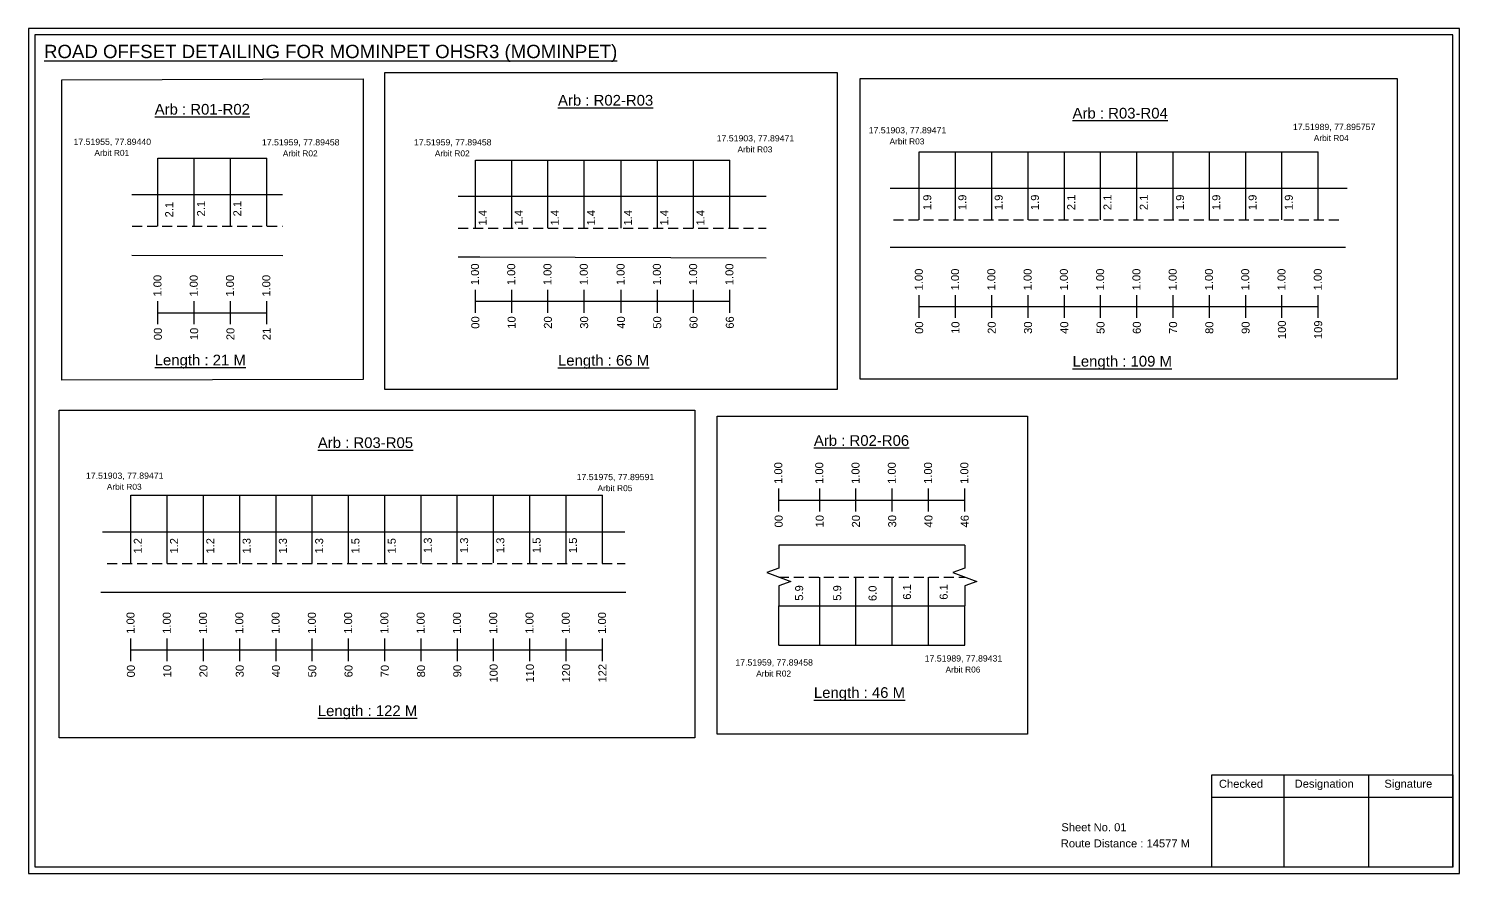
# Model space of a CAD drawing. Header units: inches. Extents: x 1446 to 12099, y 451 to 5049.
# Drawn here: x 3047 to 3583, y 3394 to 3711 of the extents above; entities that cross this region are included whole.
import ezdxf

# ---------------------------------------------------------------- set-up
doc = ezdxf.new("R2010")
doc.units = ezdxf.units.IN
doc.header["$MEASUREMENT"] = 0
doc.linetypes.add('DASHED2', pattern=[0.375, 0.25, -0.125])
for name, color, linetype in [('PDF_Geometry', 7, 'Continuous'), ('PDF_Text', 5, 'Continuous'), ('pipe', 5, 'Continuous')]:
    doc.layers.add(name, color=color, linetype=linetype)
doc.styles.add('PDF Arial', font='arial.ttf')
doc.styles.get("Standard").update_dxf_attribs({"font": 'arial.ttf'})

msp = doc.modelspace()

# ---------------------------------------------------------------- linework, layer by layer
at = {"color": 5}
for p, q in [((3380.96, 3664.76), (3530.56, 3664.76)), ((3095.5, 3662.41), (3136.3, 3662.41)), ((3214.53, 3661.68), (3309.95, 3661.68)), ((3085.38, 3535.99), (3262.18, 3535.99)), ((3328.26, 3479.81), (3398.03, 3479.81))]:
    msp.add_line(p, q, dxfattribs=at)
for p, q in [((3380.96, 3639.22), (3380.96, 3664.76)), ((3394.56, 3639.22), (3394.56, 3664.76)), ((3408.16, 3639.22), (3408.16, 3664.76)), ((3421.76, 3639.22), (3421.76, 3664.76)), ((3435.36, 3639.22), (3435.36, 3664.76)), ((3448.96, 3639.22), (3448.96, 3664.76)), ((3462.56, 3639.22), (3462.56, 3664.76)), ((3476.16, 3639.22), (3476.16, 3664.76)), ((3489.76, 3639.22), (3489.76, 3664.76)), ((3503.36, 3639.22), (3503.36, 3664.76)), ((3516.96, 3639.22), (3516.96, 3664.76)), ((3530.56, 3639.22), (3530.56, 3664.76)), ((3095.5, 3636.87), (3095.5, 3662.41)), ((3109.1, 3636.87), (3109.1, 3662.41)), ((3122.7, 3636.87), (3122.7, 3662.41)), ((3136.3, 3636.87), (3136.3, 3662.41)), ((3214.53, 3636.15), (3214.53, 3661.68)), ((3228.13, 3636.15), (3228.13, 3661.68)), ((3241.73, 3636.15), (3241.73, 3661.68)), ((3255.33, 3636.15), (3255.33, 3661.68)), ((3269.15, 3636.15), (3269.15, 3661.68)), ((3282.75, 3636.15), (3282.75, 3661.68)), ((3296.35, 3636.15), (3296.35, 3661.68)), ((3309.95, 3636.15), (3309.95, 3661.68)), ((3085.66, 3648.76), (3142.15, 3648.76)), ((3323.55, 3648.03), (3208.12, 3648.03)), ((3370.08, 3651.11), (3541.44, 3651.11)), ((3540.75, 3628.92), (3370.08, 3628.92)), ((3085.66, 3626.07), (3142.37, 3625.94)), ((3208.12, 3625.35), (3216.18, 3625.35)), ((3216.18, 3625.35), (3323.55, 3625.05)), ((3085.38, 3510.46), (3085.38, 3535.99)), ((3098.98, 3510.46), (3098.98, 3535.99)), ((3112.58, 3510.46), (3112.58, 3535.99)), ((3126.18, 3510.46), (3126.18, 3535.99)), ((3139.78, 3510.46), (3139.78, 3535.99)), ((3153.38, 3510.46), (3153.38, 3535.99)), ((3166.98, 3510.46), (3166.98, 3535.99)), ((3180.58, 3510.46), (3180.58, 3535.99)), ((3194.18, 3510.46), (3194.18, 3535.99)), ((3207.72, 3510.64), (3207.72, 3536.17)), ((3221.32, 3510.64), (3221.32, 3536.17)), ((3234.92, 3510.64), (3234.92, 3536.17)), ((3248.52, 3510.64), (3248.52, 3536.17)), ((3262.18, 3510.46), (3262.18, 3535.99)), ((3074.68, 3522.34), (3270.56, 3522.34)), ((3398.03, 3517.23), (3328.26, 3517.23)), ((3343.63, 3479.81), (3343.63, 3505.35)), ((3357.23, 3479.81), (3357.23, 3505.35)), ((3370.83, 3479.81), (3370.83, 3505.35)), ((3384.43, 3479.81), (3384.43, 3505.35)), ((3074.14, 3499.66), (3270.97, 3499.69)), ((3328.26, 3494.55), (3398.03, 3494.55)), ((3328.26, 3479.81), (3328.26, 3494.55)), ((3398.03, 3479.81), (3398.03, 3494.55))]:
    msp.add_line(p, q)
at = {"linetype": 'DASHED2', "ltscale": 15}
for p, q in [((3371.35, 3639.22), (3538.95, 3639.22)), ((3085.81, 3636.87), (3142.15, 3636.87)), ((3208.12, 3636.15), (3323.55, 3636.15)), ((3076.43, 3510.46), (3270.71, 3510.46)), ((3328.26, 3505.35), (3398.03, 3505.35))]:
    msp.add_line(p, q, dxfattribs=at)
at = {"color": 217, "true_color": 0x93278f}
for p, q in [((3214.53, 3604.45), (3214.53, 3613.01)), ((3228.13, 3604.45), (3228.13, 3613.01)), ((3241.73, 3604.45), (3241.73, 3613.01)), ((3255.33, 3604.45), (3255.33, 3613.01)), ((3269.15, 3604.45), (3269.15, 3613.01)), ((3282.75, 3604.45), (3282.75, 3613.01)), ((3296.35, 3604.45), (3296.35, 3613.01)), ((3309.95, 3604.45), (3309.95, 3613.01)), ((3380.96, 3602.52), (3380.96, 3611.08)), ((3394.56, 3602.52), (3394.56, 3611.08)), ((3408.16, 3602.52), (3408.16, 3611.08)), ((3421.76, 3602.52), (3421.76, 3611.08)), ((3435.36, 3602.52), (3435.36, 3611.08)), ((3448.96, 3602.52), (3448.96, 3611.08)), ((3462.56, 3602.52), (3462.56, 3611.08)), ((3476.16, 3602.52), (3476.16, 3611.08)), ((3489.76, 3602.52), (3489.76, 3611.08)), ((3503.36, 3602.52), (3503.36, 3611.08)), ((3516.96, 3602.52), (3516.96, 3611.08)), ((3530.56, 3602.52), (3530.56, 3611.08)), ((3095.5, 3600.17), (3095.5, 3608.73)), ((3109.1, 3600.17), (3109.1, 3608.73)), ((3122.7, 3600.17), (3122.7, 3608.73)), ((3136.3, 3600.17), (3136.3, 3608.73)), ((3214.53, 3608.72), (3309.95, 3608.79)), ((3380.96, 3606.79), (3530.56, 3606.82)), ((3095.5, 3604.44), (3136.3, 3604.45)), ((3328.26, 3529.96), (3328.26, 3538.51)), ((3343.63, 3529.96), (3343.63, 3538.51)), ((3357.23, 3529.96), (3357.23, 3538.51)), ((3370.83, 3529.96), (3370.83, 3538.51)), ((3384.43, 3529.96), (3384.43, 3538.51)), ((3398.03, 3529.96), (3398.03, 3538.51)), ((3328.26, 3534.22), (3398.03, 3534.22)), ((3085.38, 3473.76), (3085.38, 3482.32)), ((3098.98, 3473.76), (3098.98, 3482.32)), ((3112.58, 3473.76), (3112.58, 3482.32)), ((3126.18, 3473.76), (3126.18, 3482.32)), ((3139.78, 3473.76), (3139.78, 3482.32)), ((3153.38, 3473.76), (3153.38, 3482.32)), ((3166.98, 3473.76), (3166.98, 3482.32)), ((3180.58, 3473.76), (3180.58, 3482.32)), ((3194.18, 3473.76), (3194.18, 3482.32)), ((3207.78, 3473.76), (3207.78, 3482.32)), ((3221.38, 3473.76), (3221.38, 3482.32)), ((3234.98, 3473.76), (3234.98, 3482.32)), ((3248.58, 3473.76), (3248.58, 3482.32)), ((3262.18, 3473.76), (3262.18, 3482.32)), ((3085.38, 3478.03), (3262.18, 3478.09))]:
    msp.add_line(p, q, dxfattribs=at)
for points in [[(3059.41, 3691.8), (3172.41, 3692.09), (3172.41, 3579.41), (3059.41, 3579.12)], [(3180.6, 3694.52), (3350.22, 3694.52), (3350.22, 3575.7), (3180.6, 3575.7)], [(3358.86, 3692.24), (3560.1, 3692.24), (3560.1, 3579.56), (3358.86, 3579.56)], [(3305.16, 3565.65), (3421.51, 3565.65), (3421.51, 3446.44), (3305.16, 3446.44)]]:
    msp.add_lwpolyline(points, close=True)
at = {"linetype": 'Continuous'}
for points in [[(3328.26, 3517.23), (3328.26, 3508.62), (3323.77, 3506.99), (3332.76, 3503.71), (3328.26, 3502.07), (3328.26, 3494.55)], [(3398.03, 3517.23), (3398.03, 3508.62), (3393.54, 3506.99), (3402.53, 3503.71), (3398.03, 3502.07), (3398.03, 3494.55)]]:
    msp.add_lwpolyline(points, dxfattribs=at)
at = {"layer": 'PDF_Geometry'}
for points in [[(3047.01, 3710.95), (3047.01, 3394.24), (3583.48, 3394.24), (3583.48, 3710.95)], [(3049.33, 3708.63), (3049.33, 3396.66), (3581.06, 3396.66), (3581.06, 3708.63)]]:
    msp.add_lwpolyline(points, close=True, dxfattribs=at)
at = {"layer": 'PDF_Geometry', "color": 242, "true_color": 0xcc1f26}
msp.add_lwpolyline([(3581.06, 3396.57), (3490.72, 3396.57), (3490.72, 3431.18), (3581.06, 3431.18)], close=True, dxfattribs=at)
for points in [[(3517.7, 3431.18), (3517.7, 3396.57)], [(3549.43, 3431.18), (3549.43, 3396.57)], [(3490.72, 3422.8), (3581.06, 3422.8)]]:
    msp.add_lwpolyline(points, dxfattribs=at)
at = {"layer": 'pipe', "color": 0}
msp.add_lwpolyline([(3058.48, 3567.85), (3296.8, 3567.85), (3296.8, 3445), (3058.48, 3445)], close=True, dxfattribs=at)

# ---------------------------------------------------------------- texts
at = {"color": 242, "true_color": 0xcd2027}
for s, height, p in [('%%UROAD OFFSET DETAILING FOR MOMINPET OHSR3 (MOMINPET)', 5, (3052.78, 3699.88)), ('%%UArb : R02-R03', 4, (3245.5, 3682.09)), ('%%UArb : R01-R02', 4, (3094.28, 3678.71)), ('%%UArb : R03-R04', 4, (3438.44, 3677.25)), ('%%ULength : 21 M', 4, (3094.28, 3584.71)), ('%%ULength : 66 M', 4, (3245.5, 3584.59)), ('%%ULength : 109 M', 4, (3438.44, 3584.25)), ('%%UArb : R03-R05', 4, (3155.45, 3553.72)), ('%%UArb : R02-R06', 4, (3341.46, 3554.53)), ('%%ULength : 46 M', 4, (3341.46, 3460.03)), ('%%ULength : 122 M', 4, (3155.45, 3453.22))]:
    msp.add_text(s, height=height, dxfattribs=at).set_placement(p)
at = {"color": 5}
for s, height, p in [('17.51989, 77.895757', 2.34, (3521.06, 3672.92)), ('17.51955, 77.89440', 2.34, (3063.84, 3667.36)), ('17.51959, 77.89458', 2.34, (3134.5, 3667.16)), ('17.51959, 77.89458', 2.34, (3191.5, 3667.16)), ('17.51903, 77.89471', 2.34, (3305, 3668.66)), ('17.51903, 77.89471', 2.34, (3362, 3671.67)), ('Arbit R03', 2.246, (3369.82, 3667.54)), ('Arbit R04', 2.246, (3528.88, 3668.8)), ('Arbit R01', 2.246, (3071.66, 3663.24)), ('Arbit R02', 2.246, (3142.32, 3663.04)), ('Arbit R02', 2.246, (3199.32, 3663.04)), ('Arbit R03', 2.246, (3312.82, 3664.54)), ('17.51903, 77.89471', 2.34, (3068.5, 3542.17)), ('17.51975, 77.89591', 2.34, (3252.5, 3541.67)), ('Arbit R03', 2.246, (3076.32, 3538.04)), ('Arbit R05', 2.246, (3260.32, 3537.54)), ('17.51959, 77.89458', 2.34, (3312, 3472.16)), ('17.51989, 77.89431', 2.34, (3383, 3473.66)), ('Arbit R06', 2.246, (3390.82, 3469.54)), ('Arbit R02', 2.246, (3319.82, 3468.04))]:
    msp.add_text(s, height=height, dxfattribs=at).set_placement(p)
for s, p in [('1.9', (3385.47, 3642.9)), ('1.9', (3398.63, 3642.9)), ('1.9', (3412.23, 3642.9)), ('1.9', (3425.83, 3642.9)), ('2.1', (3439.43, 3642.9)), ('2.1', (3453.03, 3642.9)), ('2.1', (3466.63, 3642.9)), ('1.9', (3480.23, 3642.9)), ('1.9', (3493.83, 3642.9)), ('1.9', (3507.43, 3642.9)), ('1.9', (3521.03, 3642.9)), ('2.1', (3101.21, 3640.18)), ('2.1', (3113.17, 3640.55)), ('2.1', (3126.77, 3640.55)), ('1.4', (3218.71, 3637.15)), ('1.4', (3232.2, 3637.15)), ('1.4', (3245.8, 3637.15)), ('1.4', (3259.4, 3637.15)), ('1.4', (3273.21, 3637.15)), ('1.4', (3286.81, 3637.15)), ('1.4', (3300.41, 3637.15)), ('1.2', (3089.45, 3514.13)), ('1.2', (3103.05, 3514.13)), ('1.2', (3116.65, 3514.13)), ('1.3', (3130.25, 3514.13)), ('1.3', (3143.85, 3514.13)), ('1.3', (3157.45, 3514.13)), ('1.5', (3171.05, 3514.13)), ('1.5', (3184.65, 3514.13)), ('1.3', (3198.19, 3514.31)), ('1.3', (3211.79, 3514.31)), ('1.3', (3225.39, 3514.31)), ('1.5', (3238.99, 3514.31)), ('1.5', (3252.59, 3514.31)), ('5.9', (3337.42, 3496.45)), ('5.9', (3351.69, 3496.45)), ('6.0', (3364.95, 3496.33)), ('6.1', (3377.84, 3496.83)), ('6.1', (3391.61, 3496.83))]:
    msp.add_text(s, height=3, rotation=90).set_placement(p)
at = {"color": 217, "true_color": 0x93278f}
for s, p in [('1.00', (3215.86, 3614.75)), ('1.00', (3229.46, 3614.75)), ('1.00', (3243.06, 3614.75)), ('1.00', (3256.66, 3614.75)), ('1.00', (3270.47, 3614.75)), ('1.00', (3284.07, 3614.75)), ('1.00', (3297.67, 3614.75)), ('1.00', (3311.27, 3614.75)), ('1.00', (3096.82, 3610.47)), ('1.00', (3110.42, 3610.47)), ('1.00', (3124.02, 3610.47)), ('1.00', (3137.62, 3610.47)), ('1.00', (3382.28, 3612.82)), ('1.00', (3395.88, 3612.82)), ('1.00', (3409.48, 3612.82)), ('1.00', (3423.08, 3612.82)), ('1.00', (3436.68, 3612.82)), ('1.00', (3450.28, 3612.82)), ('1.00', (3463.88, 3612.82)), ('1.00', (3477.48, 3612.82)), ('1.00', (3491.08, 3612.82)), ('1.00', (3504.68, 3612.82)), ('1.00', (3518.28, 3612.82)), ('1.00', (3531.88, 3612.82)), ('00', (3216.01, 3598.43)), ('10', (3229.61, 3598.43)), ('20', (3243.21, 3598.43)), ('30', (3256.81, 3598.43)), ('40', (3270.62, 3598.43)), ('50', (3284.22, 3598.43)), ('60', (3297.82, 3598.43)), ('66', (3311.42, 3598.43)), ('00', (3382.43, 3596.5)), ('10', (3396.03, 3596.5)), ('20', (3409.63, 3596.5)), ('30', (3423.23, 3596.5)), ('40', (3436.83, 3596.5)), ('50', (3450.43, 3596.5)), ('60', (3464.03, 3596.5)), ('70', (3477.63, 3596.5)), ('80', (3491.23, 3596.5)), ('90', (3504.83, 3596.5)), ('100', (3518.43, 3594.54)), ('109', (3532.03, 3594.54)), ('00', (3096.97, 3594.15)), ('10', (3110.57, 3594.15)), ('20', (3124.17, 3594.15)), ('21', (3137.77, 3594.15)), ('1.00', (3329.59, 3540.25)), ('1.00', (3344.96, 3540.25)), ('1.00', (3358.56, 3540.25)), ('1.00', (3372.16, 3540.25)), ('1.00', (3385.76, 3540.25)), ('1.00', (3399.36, 3540.25)), ('00', (3329.74, 3523.93)), ('10', (3345.11, 3523.93)), ('20', (3358.71, 3523.93)), ('30', (3372.31, 3523.93)), ('40', (3385.91, 3523.93)), ('46', (3399.51, 3523.93)), ('1.00', (3086.71, 3484.05)), ('1.00', (3100.31, 3484.05)), ('1.00', (3113.91, 3484.05)), ('1.00', (3127.51, 3484.05)), ('1.00', (3141.11, 3484.05)), ('1.00', (3154.71, 3484.05)), ('1.00', (3168.31, 3484.05)), ('1.00', (3181.91, 3484.05)), ('1.00', (3195.51, 3484.05)), ('1.00', (3209.11, 3484.05)), ('1.00', (3222.71, 3484.05)), ('1.00', (3236.31, 3484.05)), ('1.00', (3249.91, 3484.05)), ('1.00', (3263.51, 3484.05)), ('00', (3086.86, 3467.73)), ('10', (3100.46, 3467.73)), ('20', (3114.06, 3467.73)), ('30', (3127.66, 3467.73)), ('40', (3141.26, 3467.73)), ('50', (3154.86, 3467.73)), ('60', (3168.46, 3467.73)), ('70', (3182.06, 3467.73)), ('80', (3195.66, 3467.73)), ('90', (3209.26, 3467.73)), ('100', (3222.86, 3465.78)), ('110', (3236.46, 3465.78)), ('120', (3250.06, 3465.78)), ('122', (3263.66, 3465.78))]:
    msp.add_text(s, height=3, rotation=90, dxfattribs=at).set_placement(p)
for s, p in [('Sheet No. 01', (3434.22, 3410.04)), ('Route Distance : 14577 M', (3434.03, 3403.99))]:
    msp.add_text(s, height=3).set_placement(p)
at = {"layer": 'PDF_Text', "color": 7, "attachment_point": 7, "style": 'PDF Arial'}
for s, insert, char_height in [('Checked', (3493.32, 3426.29), 3.001), ('Designation', (3521.7, 3425.46), 3.0006), ('Signature', (3555.38, 3425.46), 3.001)]:
    msp.add_mtext(s, dxfattribs=dict(at, insert=insert, char_height=char_height))

doc.saveas('drawing.dxf')
